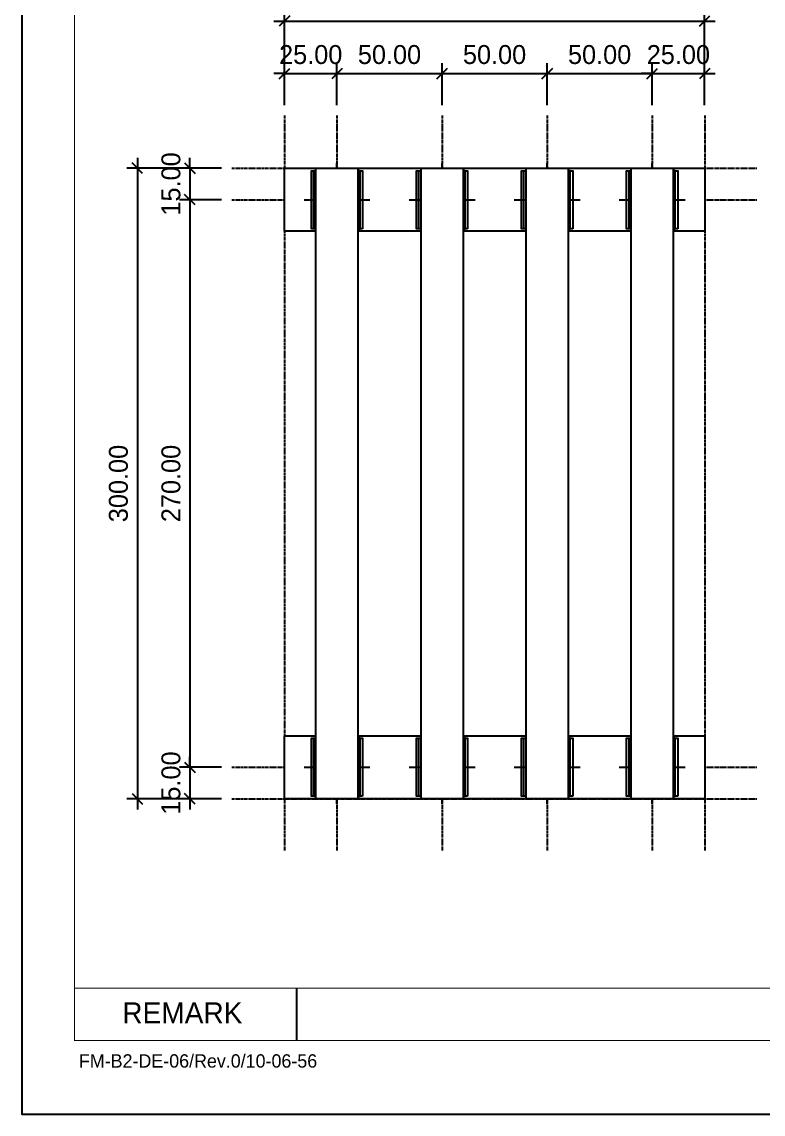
# Model space of a CAD drawing. Header units: millimetres. Extents: x -244126 to 368105, y -173968 to 259060.
# Drawn here: x 160902 to 161255, y 256308 to 256828 of the extents above; entities that cross this region are included whole.
import ezdxf
from ezdxf.enums import TextEntityAlignment as Align

# ---------------------------------------------------------------- set-up
doc = ezdxf.new("R2010")
doc.units = ezdxf.units.MM
doc.header["$MEASUREMENT"] = 0
for name, pattern in [('005_GG_TA_LINE', [13.75, 5, -1.25, 1.25, -1.25, 5]), ('ACAD_ISO04W100', [30, 24, -3, 0, -3]), ('CENTER', [2, 1.25, -0.25, 0.25, -0.25])]:
    doc.linetypes.add(name, pattern=pattern)
for name, color, linetype in [('000 - D I M', 6, 'Continuous'), ('000 - GRID', 8, 'CENTER'), ('000 - H A T C H', 8, 'Continuous'), ('000 - L I N E 0.1', 1, 'Continuous'), ('000 - T E X T', 4, 'Continuous'), ('000 - TITLEBLOCK', 4, 'Continuous'), ('000 - WIPEOUT', 250, 'Continuous'), ('001 - ASCESSORIES', 1, 'Continuous'), ('002 - STRUCTURAL STEEL', 4, 'Continuous'), ('A04_TUBE SERIES', 7, 'Continuous')]:
    doc.layers.add(name, color=color, linetype=linetype)
doc.styles.add('BROWALLIA', font='BrowalliaUPC.ttf')
doc.styles.add('century gothic111111', font='CordiaUPC.ttf')
doc.styles.add('Cetury Gothic', font='GOTHIC.TTF')
doc.styles.add('CORDIA', font='cordia.shx')
doc.styles.add('TA', font='Cordia New.ttf', dxfattribs={"height": 4.5})
doc.dimstyles.new('DIM E-E', dxfattribs={"dimscale": 2, "dimtxt": 0.18, "dimasz": 0.1, "dimexe": 0.1, "dimexo": 0.1, "dimgap": 0.09, "dimtad": 1, "dimtoh": 1, "dimzin": 0, "dimdsep": 46, "dimtxsty": 'CORDIA', "dimblk": 'OBLIQUE', "dimcen": 0.1, "dimdle": 0.1, "dimclrd": 40, "dimclre": 140, "dimclrt": 3, "dimadec": 0, "dimazin": 0, "dimtfac": 1, "dimtix": 1, "dimtmove": 2, "dimatfit": 3, "dimfxl": 1, "dimtolj": 1, "dimtzin": 0, "dimarcsym": 0})

# ---------------------------------------------------------------- blocks, each defined once
blk = doc.blocks.new('A$Cfd196da9')
at = {"color": 0, "linetype": 'ByBlock', "const_width": 0.1}
blk.add_lwpolyline([(-143.5, -98), (96.5, -98), (96.5, 99), (-143.5, 99)], close=True, dxfattribs=at)
blk = doc.blocks.new('*U1676')
at = {"linetype": '005_GG_TA_LINE'}
blk.add_point((125, 150), dxfattribs=at)
at = {"layer": '000 - L I N E 0.1', "color": 21, "linetype": 'Continuous'}
blk.add_lwpolyline([(0, 35.6), (0, 0), (35.6, 0)], dxfattribs=at)
at = {"layer": '000 - T E X T', "color": 3}
blk.add_line((130.74, 60), (130.74, 35), dxfattribs=at)
at = {"layer": '000 - T E X T', "color": 3, "const_width": 0.5}
blk.add_lwpolyline([(25, 60), (1225, 60)], dxfattribs=at)
at = {"layer": '000 - TITLEBLOCK', "color": 250}
blk.add_lwpolyline([(0, 0), (1485, 0), (1485, 1050), (0, 1050)], close=True, dxfattribs=at)
at = {"layer": '000 - T E X T', "color": 3, "xscale": 5, "yscale": 5, "zscale": 5}
blk.add_blockref('A$Cfd196da9', (742.5, 525), dxfattribs=at)
at = {"color": 4, "insert": (47.79, 53.2), "char_height": 10, "width": 570.6175, "attachment_point": 1, "style": 'BROWALLIA'}
blk.add_mtext('{\\fCentury Gothic|b0|i0|c0|p34;REMARK}', dxfattribs=at)
at = {"color": 4, "style": 'TA'}
blk.add_attdef('PAPER_SIZE', text='', height=6.25, dxfattribs=at).set_placement((1421.5, 24.94), align=Align.MIDDLE_RIGHT)
blk.add_attdef('SCALE_SIZE', text='', height=6.25, dxfattribs=at).set_placement((1433.78, 25.07), align=Align.MIDDLE_LEFT)
at = {"layer": '000 - H A T C H', "color": 4, "insert": (27.18, 28.49), "char_height": 6.3569, "attachment_point": 1, "style": 'century gothic111111'}
blk.add_mtext('FM-B2-DE-06/Rev.0/10-06-56', dxfattribs=at)
at = {"layer": '000 - T E X T', "color": 250, "style": 'TA'}
for tag, height, p in [('SUPERLINK', 5, (43.16, 1039.41)), ('NAMEFILE', 5, (43.16, 1029.41)), ('SC', 100, (8.41, 938.03))]:
    blk.add_attdef(tag, text='', height=height, dxfattribs=at).set_placement(p, align=Align.MIDDLE_LEFT)
at = {"layer": '000 - T E X T', "color": 4, "style": 'TA'}
for tag, height, p in [('NAME_JOB_1', 5, (1309.16, 845.63)), ('NAME_JOB_2', 5, (1309.16, 834.72)), ('NAME_PROJECT_1', 7.5, (1234.52, 797.42)), ('NAME_PROJECT_2', 7.5, (1234.52, 778.92)), ('NAME_PROJECT_3', 7.5, (1234.52, 760.42)), ('CODE_VALUE_1', 4.75, (1302.87, 722.8)), ('CODE_VALUE_2', 4.75, (1302.87, 707.8)), ('PART_NAME_VALUE_1', 4.75, (1302.87, 689.69)), ('PART_NAME_VALUE_2', 4.75, (1302.87, 674.69)), ('PART_NAME_VALUE_3', 4.75, (1302.87, 659.69)), ('MATTERIAL_VALUE_1', 9, (1304.89, 642.26)), ('SPEC_VALUE', 9, (1304.89, 621.71)), ('THICKNESS_VALUE', 9, (1304.89, 601.32)), ('COATING_VALUE_1', 9, (1304.89, 581.25)), ('COATING_VALUE_2', 9, (1304.89, 561.18)), ('NAME_TITLE_1', 6, (1236.27, 194.04)), ('NAME_TITLE_2', 6, (1236.27, 177.39)), ('NAME_TITLE_3', 6, (1236.27, 160.74)), ('DRAWING_NO1', 6, (1236.53, 82.29)), ('DRAWING_NO2', 6, (1236.53, 62.29))]:
    blk.add_attdef(tag, text='', height=height, dxfattribs=at).set_placement(p, align=Align.MIDDLE_LEFT)
for tag, p in [('NAME_DAFT', (1383.53, 340.54)), ('NAME_CHECKED', (1383.53, 306.49)), ('NAME_DESIGNER', (1383.53, 273.03)), ('NAME_DESIGN_MGR', (1383.53, 237.79))]:
    blk.add_attdef(tag, text='', height=9, dxfattribs=at).set_placement(p, align=Align.MIDDLE_CENTER)
for tag, p, height in [('REV', (1383.82, 125.62), 9.38), ('NAME_REMARK', (138.21, 43.26), 10)]:
    blk.add_attdef(tag, p, '', height=height, dxfattribs=at)
at = {"layer": '000 - T E X T', "color": 4, "style": 'Cetury Gothic'}
for tag, p in [('SHEET_NO.', (1403.95, 84.99)), ('TOTAL_SHEET_NO.', (1402.41, 44.1))]:
    blk.add_attdef(tag, text='', height=9, dxfattribs=at).set_placement(p, align=Align.CENTER)
blk = doc.blocks.new('*U548')
at = {"color": 3}
blk.add_point((0, -300), dxfattribs=at)
at = {"layer": '000 - GRID', "color": 0, "linetype": 'ByBlock'}
blk.add_line((0, 25), (0, -325), dxfattribs=at)
at = {"layer": '000 - GRID', "color": 0}
blk.add_point((0, 0), dxfattribs=at)
at = {"style": 'TA', "flags": 1}
blk.add_attdef('LOCATION', (6, 6), '', height=4.5, dxfattribs=at)
blk = doc.blocks.new('*U1538')
at = {"color": 3}
blk.add_point((0, -200), dxfattribs=at)
at = {"layer": '000 - GRID', "color": 0, "linetype": 'ByBlock'}
blk.add_line((0, 25), (0, -225), dxfattribs=at)
at = {"layer": '000 - GRID', "color": 0}
blk.add_point((0, 0), dxfattribs=at)
at = {"style": 'TA', "flags": 1}
blk.add_attdef('LOCATION', (6, 6), '', height=4.5, dxfattribs=at)
blk = doc.blocks.new('*U4771')
at = {"color": 0}
blk.add_wipeout([(-100, 15), (100, 15), (100, -15), (-100, -15)], dxfattribs=at).dxf.layer = '000 - WIPEOUT'
at = {"layer": '002 - STRUCTURAL STEEL', "color": 0, "linetype": 'ByBlock'}
blk.add_lwpolyline([(-100, 15), (100, 15), (100, -15), (-100, -15)], close=True, dxfattribs=at)
blk = doc.blocks.new('_Oblique')
at = {"color": 0, "linetype": 'ByBlock', "lineweight": -2}
blk.add_line((-0.5, -0.5), (0.5, 0.5), dxfattribs=at)
blk = doc.blocks.new('*D5252')
at = {"layer": '000 - D I M', "color": 140, "linetype": 'ACAD_ISO04W100', "lineweight": -2, "ltscale": 300, "transparency": 16777216}
for p, q in [((161027.18, 256788.38), (161027.18, 256808.38)), ((161052.18, 256788.38), (161052.18, 256808.38))]:
    blk.add_line(p, q, dxfattribs=at)
at = {"layer": '000 - D I M', "color": 40, "lineweight": -2, "ltscale": 300, "transparency": 16777216}
for p, q in [((161027.18, 256803.38), (161022.18, 256803.38)), ((161027.18, 256803.38), (161052.18, 256803.38)), ((161052.18, 256803.38), (161057.18, 256803.38))]:
    blk.add_line(p, q, dxfattribs=at)
at = {"layer": 'Defpoints', "color": 0, "ltscale": 300, "transparency": 16777216}
for p in [(161052.18, 256803.38), (161027.18, 256783.38), (161052.18, 256783.38)]:
    blk.add_point(p, dxfattribs=at)
at = {"layer": '000 - D I M', "color": 40, "lineweight": -2, "ltscale": 300, "transparency": 16777216, "xscale": 5, "yscale": 5, "zscale": 5}
blk.add_blockref('_Oblique', (161027.18, 256803.38), dxfattribs=at)
at = {"layer": '000 - D I M', "color": 40, "lineweight": -2, "ltscale": 300, "transparency": 16777216, "xscale": 5, "yscale": 5, "zscale": 5, "rotation": 180}
blk.add_blockref('_Oblique', (161052.18, 256803.38), dxfattribs=at)
at = {"layer": '000 - D I M', "color": 3, "ltscale": 300, "transparency": 16777216, "insert": (161039.68, 256812.38), "char_height": 9, "attachment_point": 5, "style": 'CORDIA'}
blk.add_mtext('\\A1;25.00', dxfattribs=at)
blk = doc.blocks.new('*D5253')
at = {"layer": '000 - D I M', "color": 140, "linetype": 'ACAD_ISO04W100', "lineweight": -2, "ltscale": 300, "transparency": 16777216}
for p, q in [((161052.18, 256788.38), (161052.18, 256808.38)), ((161102.18, 256788.38), (161102.18, 256808.38))]:
    blk.add_line(p, q, dxfattribs=at)
at = {"layer": '000 - D I M', "color": 40, "lineweight": -2, "ltscale": 300, "transparency": 16777216}
blk.add_line((161047.18, 256803.38), (161107.18, 256803.38), dxfattribs=at)
at = {"layer": 'Defpoints', "color": 0, "ltscale": 300, "transparency": 16777216}
for p in [(161102.18, 256803.38), (161052.18, 256783.38), (161102.18, 256783.38)]:
    blk.add_point(p, dxfattribs=at)
at = {"layer": '000 - D I M', "color": 40, "lineweight": -2, "ltscale": 300, "transparency": 16777216, "xscale": 5, "yscale": 5, "zscale": 5, "rotation": 180}
blk.add_blockref('_Oblique', (161052.18, 256803.38), dxfattribs=at)
at = {"layer": '000 - D I M', "color": 40, "lineweight": -2, "ltscale": 300, "transparency": 16777216, "xscale": 5, "yscale": 5, "zscale": 5}
blk.add_blockref('_Oblique', (161102.18, 256803.38), dxfattribs=at)
at = {"layer": '000 - D I M', "color": 3, "ltscale": 300, "transparency": 16777216, "insert": (161077.18, 256812.38), "char_height": 9, "attachment_point": 5, "style": 'CORDIA'}
blk.add_mtext('\\A1;50.00', dxfattribs=at)
blk = doc.blocks.new('*D5254')
at = {"layer": '000 - D I M', "color": 140, "linetype": 'ACAD_ISO04W100', "lineweight": -2, "ltscale": 300, "transparency": 16777216}
for p, q in [((161102.18, 256788.38), (161102.18, 256808.38)), ((161152.18, 256788.38), (161152.18, 256808.38))]:
    blk.add_line(p, q, dxfattribs=at)
at = {"layer": '000 - D I M', "color": 40, "lineweight": -2, "ltscale": 300, "transparency": 16777216}
blk.add_line((161097.18, 256803.38), (161157.18, 256803.38), dxfattribs=at)
at = {"layer": 'Defpoints', "color": 0, "ltscale": 300, "transparency": 16777216}
for p in [(161152.18, 256803.38), (161102.18, 256783.38), (161152.18, 256783.38)]:
    blk.add_point(p, dxfattribs=at)
at = {"layer": '000 - D I M', "color": 40, "lineweight": -2, "ltscale": 300, "transparency": 16777216, "xscale": 5, "yscale": 5, "zscale": 5, "rotation": 180}
blk.add_blockref('_Oblique', (161102.18, 256803.38), dxfattribs=at)
at = {"layer": '000 - D I M', "color": 40, "lineweight": -2, "ltscale": 300, "transparency": 16777216, "xscale": 5, "yscale": 5, "zscale": 5}
blk.add_blockref('_Oblique', (161152.18, 256803.38), dxfattribs=at)
at = {"layer": '000 - D I M', "color": 3, "ltscale": 300, "transparency": 16777216, "insert": (161127.18, 256812.38), "char_height": 9, "attachment_point": 5, "style": 'CORDIA'}
blk.add_mtext('\\A1;50.00', dxfattribs=at)
blk = doc.blocks.new('*D5255')
at = {"layer": '000 - D I M', "color": 140, "linetype": 'ACAD_ISO04W100', "lineweight": -2, "ltscale": 300, "transparency": 16777216}
for p, q in [((161152.18, 256788.38), (161152.18, 256808.38)), ((161202.18, 256788.38), (161202.18, 256808.38))]:
    blk.add_line(p, q, dxfattribs=at)
at = {"layer": '000 - D I M', "color": 40, "lineweight": -2, "ltscale": 300, "transparency": 16777216}
blk.add_line((161147.18, 256803.38), (161207.18, 256803.38), dxfattribs=at)
at = {"layer": 'Defpoints', "color": 0, "ltscale": 300, "transparency": 16777216}
for p in [(161202.18, 256803.38), (161152.18, 256783.38), (161202.18, 256783.38)]:
    blk.add_point(p, dxfattribs=at)
at = {"layer": '000 - D I M', "color": 40, "lineweight": -2, "ltscale": 300, "transparency": 16777216, "xscale": 5, "yscale": 5, "zscale": 5, "rotation": 180}
blk.add_blockref('_Oblique', (161152.18, 256803.38), dxfattribs=at)
at = {"layer": '000 - D I M', "color": 40, "lineweight": -2, "ltscale": 300, "transparency": 16777216, "xscale": 5, "yscale": 5, "zscale": 5}
blk.add_blockref('_Oblique', (161202.18, 256803.38), dxfattribs=at)
at = {"layer": '000 - D I M', "color": 3, "ltscale": 300, "transparency": 16777216, "insert": (161177.18, 256812.38), "char_height": 9, "attachment_point": 5, "style": 'CORDIA'}
blk.add_mtext('\\A1;50.00', dxfattribs=at)
blk = doc.blocks.new('*D5256')
at = {"layer": '000 - D I M', "color": 140, "linetype": 'ACAD_ISO04W100', "lineweight": -2, "ltscale": 300, "transparency": 16777216}
for p, q in [((161202.18, 256788.38), (161202.18, 256808.38)), ((161227.18, 256788.38), (161227.18, 256808.38))]:
    blk.add_line(p, q, dxfattribs=at)
at = {"layer": '000 - D I M', "color": 40, "lineweight": -2, "ltscale": 300, "transparency": 16777216}
for p, q in [((161202.18, 256803.38), (161197.18, 256803.38)), ((161202.18, 256803.38), (161227.18, 256803.38)), ((161227.18, 256803.38), (161232.18, 256803.38))]:
    blk.add_line(p, q, dxfattribs=at)
at = {"layer": 'Defpoints', "color": 0, "ltscale": 300, "transparency": 16777216}
for p in [(161227.18, 256803.38), (161202.18, 256783.38), (161227.18, 256783.38)]:
    blk.add_point(p, dxfattribs=at)
at = {"layer": '000 - D I M', "color": 40, "lineweight": -2, "ltscale": 300, "transparency": 16777216, "xscale": 5, "yscale": 5, "zscale": 5}
blk.add_blockref('_Oblique', (161202.18, 256803.38), dxfattribs=at)
at = {"layer": '000 - D I M', "color": 40, "lineweight": -2, "ltscale": 300, "transparency": 16777216, "xscale": 5, "yscale": 5, "zscale": 5, "rotation": 180}
blk.add_blockref('_Oblique', (161227.18, 256803.38), dxfattribs=at)
at = {"layer": '000 - D I M', "color": 3, "ltscale": 300, "transparency": 16777216, "insert": (161214.68, 256812.38), "char_height": 9, "attachment_point": 5, "style": 'CORDIA'}
blk.add_mtext('\\A1;25.00', dxfattribs=at)
blk = doc.blocks.new('*D5257')
at = {"layer": '000 - D I M', "color": 40, "lineweight": -2, "ltscale": 300, "transparency": 16777216}
for p, q in [((160982.18, 256758.38), (160982.18, 256763.38)), ((160982.18, 256758.38), (160982.18, 256743.38)), ((160982.18, 256743.38), (160982.18, 256738.38))]:
    blk.add_line(p, q, dxfattribs=at)
at = {"layer": '000 - D I M', "color": 140, "linetype": 'ACAD_ISO04W100', "lineweight": -2, "ltscale": 300, "transparency": 16777216}
for p, q in [((160997.18, 256758.38), (160977.18, 256758.38)), ((160997.18, 256743.38), (160977.18, 256743.38))]:
    blk.add_line(p, q, dxfattribs=at)
at = {"layer": 'Defpoints', "color": 0, "ltscale": 300, "transparency": 16777216}
for p in [(161002.18, 256758.38), (160982.18, 256743.38), (161002.18, 256743.38)]:
    blk.add_point(p, dxfattribs=at)
at = {"layer": '000 - D I M', "color": 40, "lineweight": -2, "ltscale": 300, "transparency": 16777216, "xscale": 5, "yscale": 5, "zscale": 5}
for p, rotation in [((160982.18, 256758.38), 270), ((160982.18, 256743.38), 90)]:
    blk.add_blockref('_Oblique', p, dxfattribs=dict(at, rotation=rotation))
at = {"layer": '000 - D I M', "color": 3, "ltscale": 300, "transparency": 16777216, "insert": (160973.18, 256750.88), "char_height": 9, "attachment_point": 5, "rotation": 90, "style": 'CORDIA'}
blk.add_mtext('\\A1;15.00', dxfattribs=at)
blk = doc.blocks.new('*D5258')
at = {"layer": '000 - D I M', "color": 140, "linetype": 'ACAD_ISO04W100', "lineweight": -2, "ltscale": 300, "transparency": 16777216}
for p, q in [((160997.18, 256743.38), (160977.18, 256743.38)), ((160997.18, 256473.38), (160977.18, 256473.38))]:
    blk.add_line(p, q, dxfattribs=at)
at = {"layer": '000 - D I M', "color": 40, "lineweight": -2, "ltscale": 300, "transparency": 16777216}
blk.add_line((160982.18, 256748.38), (160982.18, 256468.38), dxfattribs=at)
at = {"layer": 'Defpoints', "color": 0, "ltscale": 300, "transparency": 16777216}
for p in [(161002.18, 256743.38), (160982.18, 256473.38), (161002.18, 256473.38)]:
    blk.add_point(p, dxfattribs=at)
at = {"layer": '000 - D I M', "color": 40, "lineweight": -2, "ltscale": 300, "transparency": 16777216, "xscale": 5, "yscale": 5, "zscale": 5}
for p, rotation in [((160982.18, 256743.38), 90), ((160982.18, 256473.38), 270)]:
    blk.add_blockref('_Oblique', p, dxfattribs=dict(at, rotation=rotation))
at = {"layer": '000 - D I M', "color": 3, "ltscale": 300, "transparency": 16777216, "insert": (160973.18, 256608.38), "char_height": 9, "attachment_point": 5, "rotation": 90, "style": 'CORDIA'}
blk.add_mtext('\\A1;270.00', dxfattribs=at)
blk = doc.blocks.new('*D5259')
at = {"layer": '000 - D I M', "color": 40, "lineweight": -2, "ltscale": 300, "transparency": 16777216}
for p, q in [((160982.18, 256473.38), (160982.18, 256478.38)), ((160982.18, 256473.38), (160982.18, 256458.38)), ((160982.18, 256458.38), (160982.18, 256453.38))]:
    blk.add_line(p, q, dxfattribs=at)
at = {"layer": '000 - D I M', "color": 140, "linetype": 'ACAD_ISO04W100', "lineweight": -2, "ltscale": 300, "transparency": 16777216}
for p, q in [((160997.18, 256473.38), (160977.18, 256473.38)), ((160997.18, 256458.38), (160977.18, 256458.38))]:
    blk.add_line(p, q, dxfattribs=at)
at = {"layer": 'Defpoints', "color": 0, "ltscale": 300, "transparency": 16777216}
for p in [(161002.18, 256473.38), (160982.18, 256458.38), (161002.18, 256458.38)]:
    blk.add_point(p, dxfattribs=at)
at = {"layer": '000 - D I M', "color": 40, "lineweight": -2, "ltscale": 300, "transparency": 16777216, "xscale": 5, "yscale": 5, "zscale": 5}
for p, rotation in [((160982.18, 256473.38), 270), ((160982.18, 256458.38), 90)]:
    blk.add_blockref('_Oblique', p, dxfattribs=dict(at, rotation=rotation))
at = {"layer": '000 - D I M', "color": 3, "ltscale": 300, "transparency": 16777216, "insert": (160973.18, 256465.88), "char_height": 9, "attachment_point": 5, "rotation": 90, "style": 'CORDIA'}
blk.add_mtext('\\A1;15.00', dxfattribs=at)
blk = doc.blocks.new('*D5260')
at = {"layer": '000 - D I M', "color": 140, "linetype": 'ACAD_ISO04W100', "lineweight": -2, "ltscale": 300, "transparency": 16777216}
for p, q in [((161027.18, 256788.38), (161027.18, 256833.38)), ((161227.18, 256788.38), (161227.18, 256833.38))]:
    blk.add_line(p, q, dxfattribs=at)
at = {"layer": '000 - D I M', "color": 40, "lineweight": -2, "ltscale": 300, "transparency": 16777216}
blk.add_line((161022.18, 256828.38), (161232.18, 256828.38), dxfattribs=at)
at = {"layer": 'Defpoints', "color": 0, "ltscale": 300, "transparency": 16777216}
for p in [(161227.18, 256828.38), (161027.18, 256783.38), (161227.18, 256783.38)]:
    blk.add_point(p, dxfattribs=at)
at = {"layer": '000 - D I M', "color": 40, "lineweight": -2, "ltscale": 300, "transparency": 16777216, "xscale": 5, "yscale": 5, "zscale": 5, "rotation": 180}
blk.add_blockref('_Oblique', (161027.18, 256828.38), dxfattribs=at)
at = {"layer": '000 - D I M', "color": 40, "lineweight": -2, "ltscale": 300, "transparency": 16777216, "xscale": 5, "yscale": 5, "zscale": 5}
blk.add_blockref('_Oblique', (161227.18, 256828.38), dxfattribs=at)
at = {"layer": '000 - D I M', "color": 3, "ltscale": 300, "transparency": 16777216, "insert": (161127.18, 256837.38), "char_height": 9, "attachment_point": 5, "style": 'CORDIA'}
blk.add_mtext('\\A1;200.00', dxfattribs=at)
blk = doc.blocks.new('*D5261')
at = {"layer": '000 - D I M', "color": 40, "lineweight": -2, "ltscale": 300, "transparency": 16777216}
blk.add_line((160957.18, 256763.38), (160957.18, 256453.38), dxfattribs=at)
at = {"layer": '000 - D I M', "color": 140, "linetype": 'ACAD_ISO04W100', "lineweight": -2, "ltscale": 300, "transparency": 16777216}
for p, q in [((160997.18, 256758.38), (160952.18, 256758.38)), ((160997.18, 256458.38), (160952.18, 256458.38))]:
    blk.add_line(p, q, dxfattribs=at)
at = {"layer": 'Defpoints', "color": 0, "ltscale": 300, "transparency": 16777216}
for p in [(161002.18, 256758.38), (160957.18, 256458.38), (161002.18, 256458.38)]:
    blk.add_point(p, dxfattribs=at)
at = {"layer": '000 - D I M', "color": 40, "lineweight": -2, "ltscale": 300, "transparency": 16777216, "xscale": 5, "yscale": 5, "zscale": 5}
for p, rotation in [((160957.18, 256758.38), 90), ((160957.18, 256458.38), 270)]:
    blk.add_blockref('_Oblique', p, dxfattribs=dict(at, rotation=rotation))
at = {"layer": '000 - D I M', "color": 3, "ltscale": 300, "transparency": 16777216, "insert": (160948.18, 256608.38), "char_height": 9, "attachment_point": 5, "rotation": 90, "style": 'CORDIA'}
blk.add_mtext('\\A1;300.00', dxfattribs=at)
blk = doc.blocks.new('000 - ASSCESSORIES_FAMELINE_AL.FLEX_BRACKET_FOR_20x50mm._FRONT_VIEW')
blk.add_wipeout([(13.8, 12.19), (13.8, -12.19), (-13.8, -12.19), (-13.8, 12.19)]).dxf.layer = '000 - WIPEOUT'
at = {"color": 8}
blk.add_circle((0, 0), 2, dxfattribs=at)
at = {"layer": '001 - ASCESSORIES', "color": 8}
for p, q in [((-13.8, 0.3), (-1.98, 0.3)), ((-13.8, 0), (-2, 0)), ((1.98, 0.3), (13.8, 0.3)), ((2, 0), (13.8, 0)), ((-13.8, -0.3), (-1.98, -0.3)), ((1.98, -0.3), (13.8, -0.3)), ((-13.8, -8.44), (13.8, -8.44))]:
    blk.add_line(p, q, dxfattribs=at)
at = {"layer": '001 - ASCESSORIES', "color": 1}
blk.add_lwpolyline([(13.8, 12.19), (13.8, -12.19), (-13.8, -12.19), (-13.8, 12.19)], close=True, dxfattribs=at)
at = {"layer": '001 - ASCESSORIES', "color": 2}
for points in [[(-13.8, 11.01), (-13.8, 10), (13.8, 10), (13.8, 11.01)], [(13.8, -10), (13.8, -11.01), (-13.8, -11.01), (-13.8, -10)]]:
    blk.add_lwpolyline(points, close=True, dxfattribs=at)
at = {"layer": 'Defpoints', "color": 250}
for p, q in [((0, -15.7), (0, 15.7)), ((-2, 0), (-17.36, 0)), ((17.36, 0), (2, 0))]:
    blk.add_line(p, q, dxfattribs=at)
blk = doc.blocks.new('*U4782')
at = {"color": 3}
blk.add_blockref('000 - ASSCESSORIES_FAMELINE_AL.FLEX_BRACKET_FOR_20x50mm._FRONT_VIEW', (0, 0), dxfattribs=at)
at = {"layer": 'A04_TUBE SERIES', "color": 0, "style": 'TA', "flags": 1}
for tag, p in [('ITEM_VALUE', (10, -52.5)), ('PRODUCT_NAME_VALUE', (60, -52.5)), ('ITEM_NUMBER_VALUE', (120, -52.5)), ('PRODUCT_CODE_VALUE', (160, -52.5)), ('SELLING_PRICE_VALUE', (200, -52.5)), ('UNIT_VALUE', (230, -52.5)), ('TYPE_OF_COLOR_VALUE', (255, -52.5)), ('SECTION_VALUE', (285, -52.5))]:
    blk.add_attdef(tag, text='', height=1.8, dxfattribs=at).set_placement(p, align=Align.MIDDLE_CENTER)
blk = doc.blocks.new('*U4770')
at = {"color": 0}
blk.add_wipeout([(-10, 300), (10, 300), (10, 0), (-10, 0)], dxfattribs=at).dxf.layer = '000 - WIPEOUT'
at = {"layer": '002 - STRUCTURAL STEEL', "color": 0, "linetype": 'ByBlock'}
blk.add_lwpolyline([(-10, 300), (10, 300), (10, 0), (-10, 0)], close=True, dxfattribs=at)

msp = doc.modelspace()

# ---------------------------------------------------------------- block references
msp.add_blockref('*U1676', (160902.18251, 256308.37679))
at = {"layer": '000 - GRID', "ltscale": 300}
for p in [(161027.18251, 256758.37679), (161227.18251, 256758.37679)]:
    msp.add_blockref('*U548', p, dxfattribs=at)
at = {"layer": '000 - GRID', "ltscale": 300, "rotation": 90}
for p in [(161027.18251, 256758.37679), (161027.18251, 256743.37679), (161027.18251, 256473.37679), (161027.18251, 256458.37679)]:
    msp.add_blockref('*U1538', p, dxfattribs=at)

# ---------------------------------------------------------------- dimensions: what is measured, and where the dimension line sits
at = {"layer": '000 - D I M', "color": 3, "ltscale": 300}
for base, p1, p2, picture, middle in [((161227.18251, 256828.37679), (161027.18251, 256783.37679), (161227.18251, 256783.37679), '*D5260', (161127.18251, 256837.37679)), ((161052.18251, 256803.37679), (161027.18251, 256783.37679), (161052.18251, 256783.37679), '*D5252', (161039.68251, 256812.37679)), ((161102.18251, 256803.37679), (161052.18251, 256783.37679), (161102.18251, 256783.37679), '*D5253', (161077.18251, 256812.37679)), ((161152.18251, 256803.37679), (161102.18251, 256783.37679), (161152.18251, 256783.37679), '*D5254', (161127.18251, 256812.37679)), ((161202.18251, 256803.37679), (161152.18251, 256783.37679), (161202.18251, 256783.37679), '*D5255', (161177.18251, 256812.37679)), ((161227.18251, 256803.37679), (161202.18251, 256783.37679), (161227.18251, 256783.37679), '*D5256', (161214.68251, 256812.37679))]:
    dim = msp.add_linear_dim(base=base, p1=p1, p2=p2, dimstyle='DIM E-E', override={"dimscale": 50}, dxfattribs=at)
    dim.commit()
    dim.dimension.update_dxf_attribs({"geometry": picture, "text_midpoint": middle})
for base, p1, p2, picture, middle in [((160982.18251, 256743.37679), (161002.18251, 256758.37679), (161002.18251, 256743.37679), '*D5257', (160973.18251, 256750.87679)), ((160957.18251, 256458.37679), (161002.18251, 256758.37679), (161002.18251, 256458.37679), '*D5261', (160948.18251, 256608.37679)), ((160982.18251, 256473.37679), (161002.18251, 256743.37679), (161002.18251, 256473.37679), '*D5258', (160973.18251, 256608.37679)), ((160982.18251, 256458.37679), (161002.18251, 256473.37679), (161002.18251, 256458.37679), '*D5259', (160973.18251, 256465.87679))]:
    dim = msp.add_linear_dim(base=base, p1=p1, p2=p2, angle=90, dimstyle='DIM E-E', override={"dimscale": 50}, dxfattribs=at)
    dim.commit()
    dim.dimension.update_dxf_attribs({"geometry": picture, "text_midpoint": middle})

# ---------------------------------------------------------------- next in the draw order: block references
at = {"layer": '001 - ASCESSORIES', "color": 1, "ltscale": 300}
for p in [(161127.18251, 256743.37679), (161127.18251, 256473.37679)]:
    msp.add_blockref('*U4771', p, dxfattribs=at)

# ---------------------------------------------------------------- next in the draw order: block references
at = {"layer": 'A04_TUBE SERIES', "color": 3, "ltscale": 300, "rotation": 270}
for p in [(161052.18251, 256743.37679), (161102.18251, 256743.37679), (161152.18251, 256743.37679), (161202.18251, 256743.37679), (161052.18251, 256473.37679), (161102.18251, 256473.37679), (161152.18251, 256473.37679), (161202.18251, 256473.37679)]:
    msp.add_blockref('*U4782', p, dxfattribs=at)

# ---------------------------------------------------------------- next in the draw order: block references
at = {"layer": '000 - GRID', "ltscale": 300}
for p in [(161052.18251, 256758.37679), (161102.18251, 256758.37679), (161152.18251, 256758.37679), (161202.18251, 256758.37679)]:
    msp.add_blockref('*U548', p, dxfattribs=at)

# ---------------------------------------------------------------- next in the draw order: block references
at = {"layer": 'A04_TUBE SERIES', "color": 3, "ltscale": 300}
for p in [(161052.18251, 256458.37679), (161102.18251, 256458.37679), (161152.18251, 256458.37679), (161202.18251, 256458.37679)]:
    msp.add_blockref('*U4770', p, dxfattribs=at)

doc.saveas('drawing.dxf')
